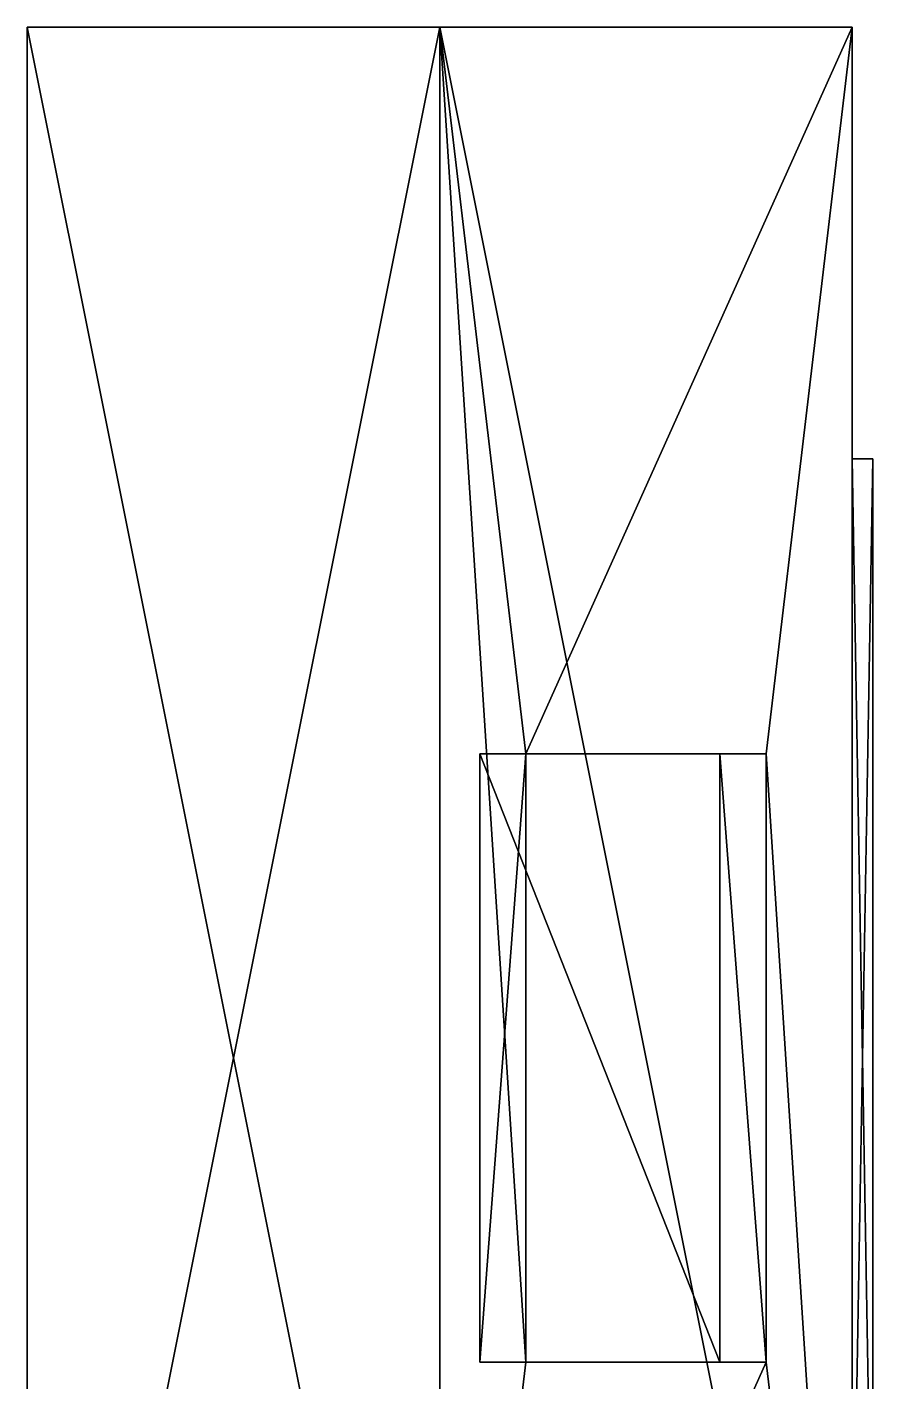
# Model space of a CAD drawing. Extents: x -0.52 to 0.91, y -0.5 to 0.5.
# Drawn here: x 0.5 to 0.91, y -0.157 to 0.5 of the extents above; entities that cross this region are included whole.
import ezdxf

# ---------------------------------------------------------------- set-up
doc = ezdxf.new("R2010")
doc.units = 0

msp = doc.modelspace()

# ---------------------------------------------------------------- linework, layer by layer
for points in [[(0.5, -0.5), (0.5, -0.5, 2), (0.5, 0.5, 2)], [(0.5, -0.5), (0.5, 0.5, 2), (0.5, 0.5)], [(0.5, 0.5), (0.5, 0.5, 2), (0.7, 0.5, 2)], [(0.5, 0.5), (0.7, 0.5, 2), (0.7, 0.5)], [(0.5, 0.5), (0.7, 0.5), (0.7, -0.5)], [(0.5, 0.5), (0.7, -0.5), (0.5, -0.5)], [(0.7, 0.5, 2), (0.5, 0.5, 2), (0.5, -0.5, 2)], [(0.7, 0.5, 2), (0.5, -0.5, 2), (0.7, -0.5, 2)], [(0.7, 0.5), (0.7, 0.5, 2), (0.7, -0.5, 2)], [(0.7, 0.5), (0.7, -0.5, 2), (0.7, -0.5)], [(0.7, -0.5, 0), (0.7, -0.5, 1), (0.7, 0.5, 1)], [(0.7, -0.5, 0), (0.7, 0.5, 1), (0.7, 0.5, 0)], [(0.7, 0.5, 0), (0.7, 0.5, 1), (0.9, 0.5, 1)], [(0.7, 0.5, 0), (0.9, 0.5, 1), (0.9, 0.5, 0)], [(0.7, 0.5, 0), (0.9, 0.5, 0), (0.9, -0.5, 0)], [(0.7, 0.5, 0), (0.9, -0.5, 0), (0.7, -0.5, 0)], [(0.9, 0.5, 1), (0.9, 0.5, 1), (0.7, 0.5, 1)], [(0.7, 0.5, 1.1), (0.7, 0.5, 1.1), (0.9, 0.5, 1)], [(0.7, 0.5, 1), (0.7, 0.5, 1.1), (0.9, 0.5, 1)], [(0.7, 0.5, 1), (0.7, -0.5, 1), (0.7, -0.5, 1.1)], [(0.7, 0.5, 1), (0.7, -0.5, 1.1), (0.7, 0.5, 1.1)], [(0.7, 0.5, 1.1), (0.7, 0.5, 1.1), (0.7, -0.5, 1.1)], [(0.7, 0.5, 1.1), (0.7, -0.5, 1.1), (0.7, -0.5, 1.1)], [(0.74178, 0.14748, 1.07911), (0.9, 0.5, 1), (0.7, 0.5, 1.1)], [(0.74178, -0.14748, 1.07911), (0.74178, 0.14748, 1.07911), (0.7, 0.5, 1.1)], [(0.74178, -0.14748, 1.07911), (0.7, 0.5, 1.1), (0.7, -0.5, 1.1)], [(0.74178, 0.14748, 1.07911), (0.85822, 0.14748, 1.02089), (0.9, 0.5, 1)], [(0.85822, 0.14748, 1.02089), (0.9, -0.5, 1), (0.9, 0.5, 1)], [(0.9, -0.29068, 0.85327), (0.9, 0.29068, 0.85327), (0.9, 0.5, 0.85327)], [(0.9, -0.29068, 0.85327), (0.9, 0.5, 0.85327), (0.9, -0.5, 0.85327)], [(0.9, 0.29068, 0.85327), (0.9, 0.29068, 0.11541), (0.9, 0.5, 0)], [(0.9, 0.29068, 0.85327), (0.9, 0.5, 0), (0.9, 0.5, 1)], [(0.9, 0.29068, 0.11541), (0.9, -0.5, 0), (0.9, 0.5, 0)], [(0.9, -0.5, 0.85327), (0.9, 0.5, 0.85327), (0.9, 0.5, 1)], [(0.9, -0.5, 0.85327), (0.9, 0.5, 1), (0.9, -0.5, 1)], [(0.9, 0.5, 0.85327), (0.9, 0.29068, 0.85327), (0.9, 0.5, 1)], [(0.9, 0.5, 0.85327), (0.9, 0.5, 1), (0.9, 0.5, 1)], [(0.9, 0.29068, 0.85327), (0.9, -0.29068, 0.85327), (0.91, -0.29068, 0.85327)], [(0.9, 0.29068, 0.85327), (0.91, -0.29068, 0.85327), (0.91, 0.29068, 0.85327)], [(0.9, 0.29068, 0.11541), (0.9, -0.29068, 0.11541), (0.9, -0.5, 0)], [(0.9, 0.29068, 0.11541), (0.9, 0.29068, 0.85327), (0.91, 0.29068, 0.85327)], [(0.9, 0.29068, 0.11541), (0.91, 0.29068, 0.85327), (0.91, 0.29068, 0.11541)], [(0.9, -0.29068, 0.11541), (0.9, 0.29068, 0.11541), (0.91, 0.29068, 0.11541)], [(0.9, -0.29068, 0.11541), (0.91, 0.29068, 0.11541), (0.91, -0.29068, 0.11541)], [(0.91, 0.29068, 0.11541), (0.91, 0.29068, 0.85327), (0.91, -0.29068, 0.85327)], [(0.91, 0.29068, 0.11541), (0.91, -0.29068, 0.85327), (0.91, -0.29068, 0.11541)], [(0.85822, 0.14748, 1.02089), (0.74178, 0.14748, 1.07911), (0.71942, 0.14748, 1.03439)], [(0.85822, 0.14748, 1.02089), (0.71942, 0.14748, 1.03439), (0.83585, 0.14748, 0.97617)], [(0.71942, 0.14748, 1.03439), (0.71942, -0.14748, 1.03439), (0.83585, -0.14748, 0.97617)], [(0.71942, 0.14748, 1.03439), (0.83585, -0.14748, 0.97617), (0.83585, 0.14748, 0.97617)], [(0.74178, 0.14748, 1.07911), (0.74178, -0.14748, 1.07911), (0.71942, -0.14748, 1.03439)], [(0.74178, 0.14748, 1.07911), (0.71942, -0.14748, 1.03439), (0.71942, 0.14748, 1.03439)], [(0.85822, -0.14748, 1.02089), (0.85822, 0.14748, 1.02089), (0.83585, 0.14748, 0.97617)], [(0.85822, -0.14748, 1.02089), (0.83585, 0.14748, 0.97617), (0.83585, -0.14748, 0.97617)], [(0.85822, 0.14748, 1.02089), (0.85822, -0.14748, 1.02089), (0.9, -0.5, 1)], [(0.85822, -0.14748, 1.02089), (0.74178, -0.14748, 1.07911), (0.7, -0.5, 1.1)], [(0.85822, -0.14748, 1.02089), (0.7, -0.5, 1.1), (0.9, -0.5, 1)], [(0.74178, -0.14748, 1.07911), (0.83585, -0.14748, 0.97617), (0.71942, -0.14748, 1.03439)], [(0.74178, -0.14748, 1.07911), (0.85822, -0.14748, 1.02089), (0.83585, -0.14748, 0.97617)]]:
    msp.add_3dface(points)

doc.saveas('drawing.dxf')
